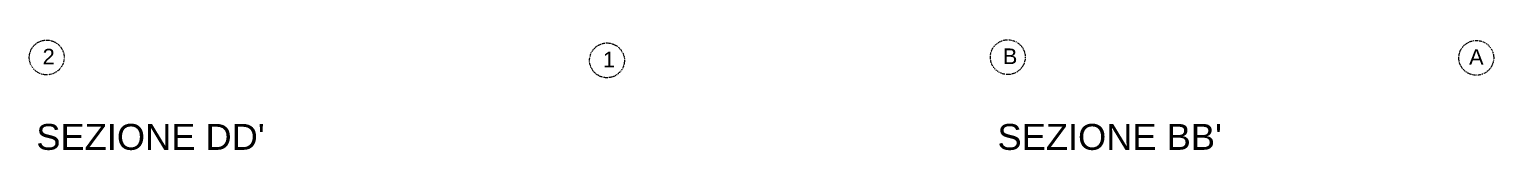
# Model space of a CAD drawing. Header units: centimetres. Extents: x 113178 to 115210, y 56736 to 59771.
# Drawn here: x 114356 to 115210, y 58145 to 58209 of the extents above; entities that cross this region are included whole.
import ezdxf

# ---------------------------------------------------------------- set-up
doc = ezdxf.new("R2010")
doc.units = ezdxf.units.CM
doc.header["$MEASUREMENT"] = 0
doc.linetypes.add('DASHDOT', pattern=[1, 0.5, -0.25, 0, -0.25])
doc.layers.add('linee', color=2, linetype='DASHDOT', lineweight=5)
doc.layers.add('testo', color=2, linetype='Continuous', lineweight=5)
doc.styles.get("Standard").update_dxf_attribs({"font": 'Arial.ttf'})

msp = doc.modelspace()

# ---------------------------------------------------------------- linework, layer by layer
at = {"layer": 'linee'}
for centre in [(114366.08, 58199.08), (114692.74, 58197.38), (114926.4, 58199.26), (115199.54, 58198.84)]:
    msp.add_circle(centre, 10.16, dxfattribs=at)

# ---------------------------------------------------------------- texts
at = {"layer": 'linee', "char_height": 9.12, "attachment_point": 1}
for s, insert in [('2', (114363.69, 58204.14)), ('1', (114690.34, 58202.44)), ('B', (114923.48, 58204.32)), ('A', (115195.33, 58203.9))]:
    msp.add_mtext_dynamic_manual_height_columns(s, width=58.8551, gutter_width=1, heights=[0], dxfattribs=dict(at, insert=insert))
at = {"layer": 'testo', "char_height": 15.1292, "attachment_point": 1}
for s, insert in [("SEZIONE DD'", (114360.02, 58160.23)), ("SEZIONE BB'", (114920.4, 58160.23))]:
    msp.add_mtext_dynamic_manual_height_columns(s, width=535.1791, gutter_width=1, heights=[0], dxfattribs=dict(at, insert=insert))

doc.saveas('drawing.dxf')
